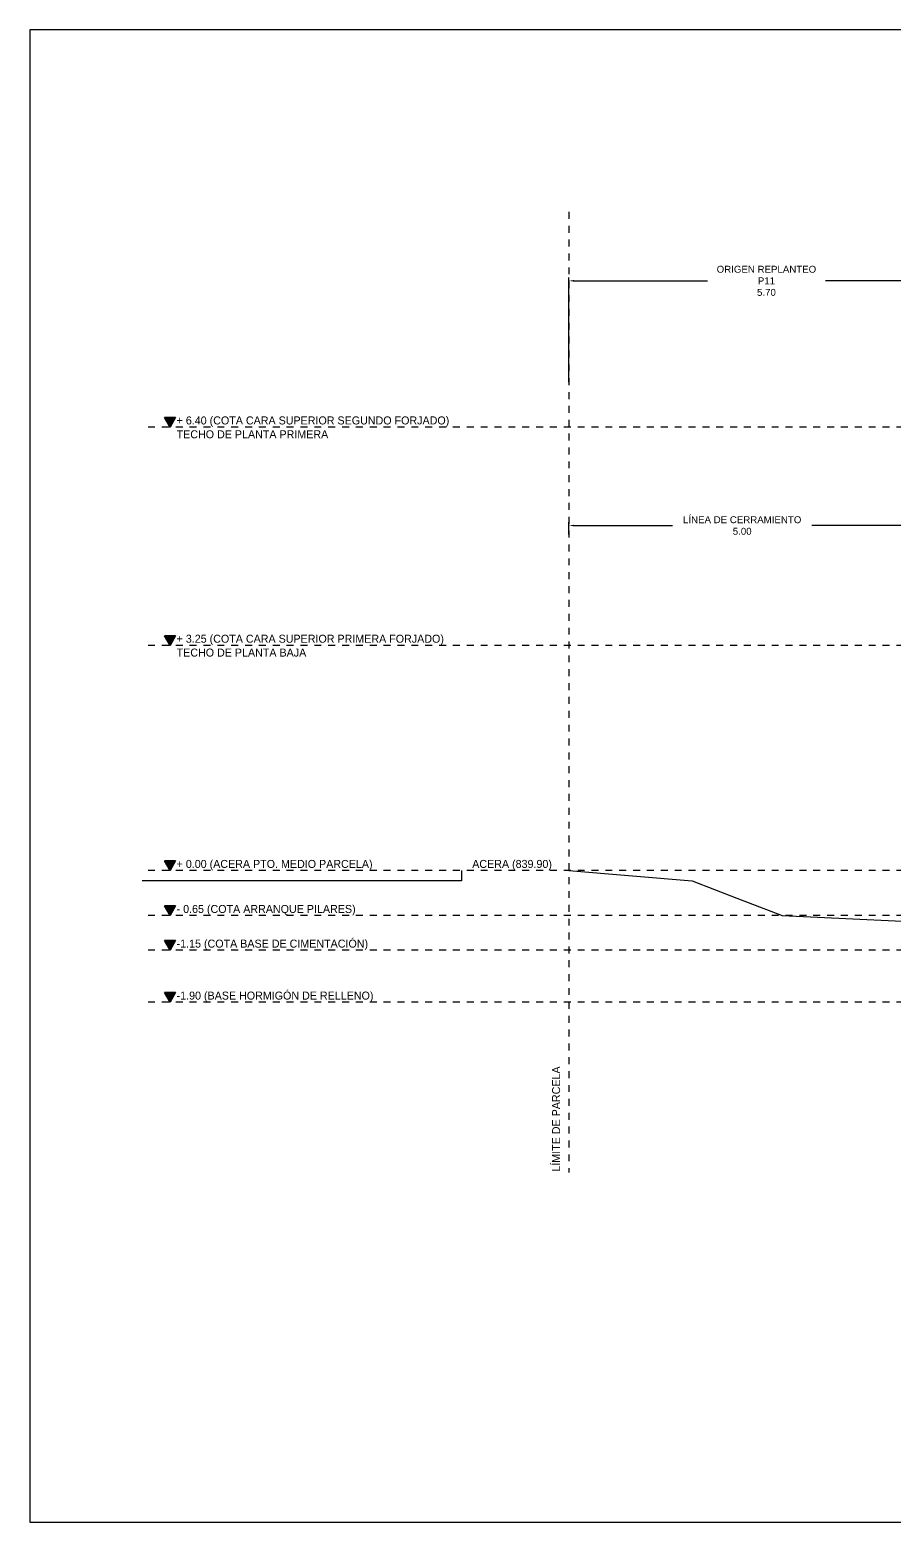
# Model space of a CAD drawing. Extents: x 2455 to 9764, y -806 to 181.
# Drawn here: x 4711.77 to 4724.24, y -582.59 to -561.05 of the extents above; entities that cross this region are included whole.
import ezdxf

# ---------------------------------------------------------------- set-up
doc = ezdxf.new("R2010")
doc.units = 0
doc.header["$LTSCALE"] = 0.2
doc.header["$MEASUREMENT"] = 0
doc.linetypes.add('CONTINUA', pattern=[0])
doc.linetypes.add('RAYITAS', pattern=[0.375, 0.25, -0.125])
doc.layers.add('01_cartela', color=6, linetype='CONTINUOUS', plot=False)
for name, color, linetype in [('01_cotas', 4, 'CONTINUOUS'), ('01_MONO inst', 254, 'CONTINUOUS'), ('01_perfil terreno natural', 170, 'CONTINUOUS'), ('01_proyección', 4, 'RAYITAS'), ('01_textos', 7, 'CONTINUOUS')]:
    doc.layers.add(name, color=color, linetype=linetype)
doc.styles.add('Century Gothic', font='', dxfattribs={"height": 2})
doc.styles.add('Estilo1', font='swissel.ttf')
doc.styles.add('ROMANS', font='romans')
doc.styles.get('Century Gothic').set_extended_font_data('Century Gothic')
doc.dimstyles.new('DECIMAL-50', dxfattribs={"dimtxt": 0.08, "dimasz": 0.15, "dimexe": 0.05, "dimexo": 0.05, "dimgap": 0.09, "dimtad": 0, "dimzin": 0, "dimdsep": 46, "dimtxsty": 'ROMANS', "dimblk": 'DOTSMALL', "dimcen": 0.09, "dimclrt": 7, "dimadec": 0, "dimazin": 0, "dimtfac": 1.38, "dimtix": 1, "dimtofl": 0, "dimtmove": 2, "dimatfit": 3, "dimldrblk": 'OBLIQUE', "dimfxl": 1, "dimtolj": 1, "dimtzin": 0, "dimarcsym": 0})

# ---------------------------------------------------------------- blocks, each defined once
blk = doc.blocks.new('*D547')
at = {"layer": '01_cotas', "color": 0, "linetype": 'CONTINUA', "lineweight": -2, "transparency": 16777216}
for p, q in [((4719.551, -566.133), (4719.551, -564.623)), ((4725.251, -566.133), (4725.251, -564.623))]:
    blk.add_line(p, q, dxfattribs=at)
at = {"layer": '01_cotas', "color": 0, "lineweight": -2, "transparency": 16777216}
for p, q in [((4719.626, -564.673), (4721.549, -564.673)), ((4725.176, -564.673), (4723.252, -564.673))]:
    blk.add_line(p, q, dxfattribs=at)
at = {"layer": '01_cotas', "color": 0, "transparency": 16777216}
for points in [[(4719.626, -564.66), (4719.626, -564.685), (4719.551, -564.673)], [(4725.176, -564.66), (4725.176, -564.685), (4725.251, -564.673)]]:
    blk.add_solid(points, dxfattribs=at)
at = {"layer": '01_cotas', "color": 7, "transparency": 16777216, "insert": (4722.401, -564.673), "char_height": 0.1, "width": 1.52292, "attachment_point": 5, "style": 'Estilo1'}
blk.add_mtext('\\A1;ORIGEN REPLANTEO P11\\P5.70', dxfattribs=at)
blk = doc.blocks.new('*D548')
at = {"layer": '01_cotas', "color": 0, "linetype": 'CONTINUA', "lineweight": -2, "transparency": 16777216}
for p, q in [((4719.551, -568.333), (4719.551, -568.154)), ((4724.551, -568.333), (4724.551, -568.154))]:
    blk.add_line(p, q, dxfattribs=at)
at = {"layer": '01_cotas', "color": 0, "lineweight": -2, "transparency": 16777216}
for p, q in [((4719.626, -568.204), (4721.044, -568.204)), ((4724.476, -568.204), (4723.057, -568.204))]:
    blk.add_line(p, q, dxfattribs=at)
at = {"layer": '01_cotas', "color": 0, "transparency": 16777216}
for points in [[(4719.626, -568.192), (4719.626, -568.217), (4719.551, -568.204)], [(4724.476, -568.192), (4724.476, -568.217), (4724.551, -568.204)]]:
    blk.add_solid(points, dxfattribs=at)
at = {"layer": '01_cotas', "color": 7, "transparency": 16777216, "insert": (4722.051, -568.204), "char_height": 0.1, "attachment_point": 5, "style": 'Estilo1'}
blk.add_mtext('\\A1;LÍNEA DE CERRAMIENTO\\P5.00', dxfattribs=at)

msp = doc.modelspace()

# ---------------------------------------------------------------- hatches: boundary and pattern name
at = {"layer": '01_textos', "ltscale": 0.01}
for color, points in [(120, [(4713.794, -566.783), (4713.714, -566.644), (4713.875, -566.644)]), (120, [(4713.794, -566.783), (4713.714, -566.644), (4713.875, -566.644)]), (120, [(4713.794, -566.783), (4713.875, -566.644), (4713.714, -566.644)]), (120, [(4713.794, -569.933), (4713.714, -569.794), (4713.875, -569.794)]), (120, [(4713.794, -569.933), (4713.714, -569.794), (4713.875, -569.794)]), (120, [(4713.794, -569.933), (4713.875, -569.794), (4713.714, -569.794)]), (10, [(4713.794, -573.183), (4713.714, -573.044), (4713.875, -573.044)]), (10, [(4713.794, -573.183), (4713.714, -573.044), (4713.875, -573.044)]), (10, [(4713.794, -573.183), (4713.875, -573.044), (4713.714, -573.044)]), (120, [(4713.794, -573.833), (4713.714, -573.694), (4713.875, -573.694)]), (120, [(4713.794, -573.833), (4713.714, -573.694), (4713.875, -573.694)]), (120, [(4713.794, -573.833), (4713.875, -573.694), (4713.714, -573.694)]), (120, [(4713.794, -574.333), (4713.714, -574.194), (4713.875, -574.194)]), (120, [(4713.794, -574.333), (4713.714, -574.194), (4713.875, -574.194)]), (120, [(4713.794, -574.333), (4713.875, -574.194), (4713.714, -574.194)]), (120, [(4713.794, -575.083), (4713.714, -574.944), (4713.875, -574.944)]), (120, [(4713.794, -575.083), (4713.714, -574.944), (4713.875, -574.944)]), (120, [(4713.794, -575.083), (4713.875, -574.944), (4713.714, -574.944)])]:
    msp.add_hatch(color=color, dxfattribs=at).paths.add_polyline_path(points)

# ---------------------------------------------------------------- linework, layer by layer
at = {"layer": '01_cartela', "color": 3}
msp.add_lwpolyline([(4711.771, -561.051), (4711.771, -582.586), (4742.409, -582.586), (4742.409, -561.051)], close=True, dxfattribs=at)
at = {"layer": '01_MONO inst'}
for p, q in [((4718.001, -573.183, 0), (4718.001, -573.333, 0)), ((4718.001, -573.333, 0), (4713.392, -573.333, 0))]:
    msp.add_line(p, q, dxfattribs=at)
at = {"layer": '01_perfil terreno natural', "elevation": 0}
msp.add_lwpolyline([(4719.551, -573.183), (4721.331, -573.333), (4721.975, -573.583), (4722.626, -573.833), (4727.931, -574.083), (4736.659, -574.333), (4742.083, -574.583)], dxfattribs=at)
at = {"layer": '01_proyección', "color": 10}
for p, q in [((4719.551, -563.678, 0), (4719.551, -577.541, 0)), ((4740.977, -573.183, 0), (4713.392, -573.183, 0))]:
    msp.add_line(p, q, dxfattribs=at)
at = {"layer": '01_proyección', "color": 120}
for p, q in [((4740.977, -566.783, 0), (4713.392, -566.783, 0)), ((4740.977, -569.933, 0), (4713.392, -569.933, 0)), ((4740.977, -573.833, 0), (4713.392, -573.833, 0)), ((4740.977, -574.333, 0), (4713.392, -574.333, 0)), ((4740.977, -575.083, 0), (4713.392, -575.083, 0))]:
    msp.add_line(p, q, dxfattribs=at)
at = {"layer": '01_textos', "color": 120, "ltscale": 0.01, "elevation": 0}
for points in [[(4713.794, -566.783), (4713.714, -566.644), (4713.875, -566.644)], [(4713.794, -566.783), (4713.875, -566.644), (4713.714, -566.644)], [(4713.794, -569.933), (4713.714, -569.794), (4713.875, -569.794)], [(4713.794, -569.933), (4713.875, -569.794), (4713.714, -569.794)], [(4713.794, -573.833), (4713.714, -573.694), (4713.875, -573.694)], [(4713.794, -573.833), (4713.875, -573.694), (4713.714, -573.694)], [(4713.794, -574.333), (4713.714, -574.194), (4713.875, -574.194)], [(4713.794, -574.333), (4713.875, -574.194), (4713.714, -574.194)], [(4713.794, -575.083), (4713.714, -574.944), (4713.875, -574.944)], [(4713.794, -575.083), (4713.875, -574.944), (4713.714, -574.944)]]:
    msp.add_lwpolyline(points, close=True, dxfattribs=at)
at = {"layer": '01_textos', "color": 10, "ltscale": 0.01, "elevation": 0}
for points in [[(4713.794, -573.183), (4713.714, -573.044), (4713.875, -573.044)], [(4713.794, -573.183), (4713.875, -573.044), (4713.714, -573.044)]]:
    msp.add_lwpolyline(points, close=True, dxfattribs=at)

# ---------------------------------------------------------------- texts
at = {"layer": '01_MONO inst', "style": 'Century Gothic'}
msp.add_text('ACERA (839.90)', height=0.1155, dxfattribs=at).set_placement((4718.155, -573.145, 0))
at = {"layer": '01_textos', "color": 120, "ltscale": 0.01, "style": 'Century Gothic'}
for s, p in [('+ 6.40 (COTA CARA SUPERIOR SEGUNDO FORJADO)', (4713.889, -566.745, 0)), ('TECHO DE PLANTA PRIMERA', (4713.889, -566.945, 0)), ('+ 3.25 (COTA CARA SUPERIOR PRIMERA FORJADO)', (4713.889, -569.895, 0)), ('TECHO DE PLANTA BAJA', (4713.889, -570.095, 0)), ('- 0.65 (COTA ARRANQUE PILARES)', (4713.889, -573.795, 0)), ('-1.15 (COTA BASE DE CIMENTACIÓN)', (4713.889, -574.295, 0)), ('-1.90 (BASE HORMIGÓN DE RELLENO)', (4713.889, -575.045, 0))]:
    msp.add_text(s, height=0.1155, dxfattribs=at).set_placement(p)
at = {"layer": '01_textos', "color": 10, "ltscale": 0.01, "style": 'Century Gothic'}
msp.add_text('+ 0.00 (ACERA PTO. MEDIO PARCELA)', height=0.1155, dxfattribs=at).set_placement((4713.889, -573.145, 0))
msp.add_text('LÍMITE DE PARCELA', height=0.1155, rotation=90, dxfattribs=at).set_placement((4719.423, -577.528, 0))

# ---------------------------------------------------------------- dimensions: what is measured, and where the dimension line sits
at = {"layer": '01_cotas'}
for base, p1, p2, text, picture, middle in [((4719.551, -564.673), (4725.251, -566.183, 0), (4719.551, -566.183, 0), 'ORIGEN REPLANTEO P11\\P<>', '*D547', (4722.401, -564.673)), ((4719.551, -568.204), (4724.551, -568.383, 0), (4719.551, -568.383, 0), 'LÍNEA DE CERRAMIENTO\\P<>', '*D548', (4722.051, -568.204))]:
    dim = msp.add_linear_dim(base=base, p1=p1, p2=p2, text=text, dimstyle='DECIMAL-50', override={"dimtxt": 0.1, "dimasz": 0.075, "dimtxsty": 'Estilo1', "dimsah": 1, "dimfxl": 0.09, "dimarcsym": 2}, dxfattribs=at)
    dim.commit()
    dim.dimension.update_dxf_attribs({"geometry": picture, "text_midpoint": middle})

doc.saveas('drawing.dxf')
